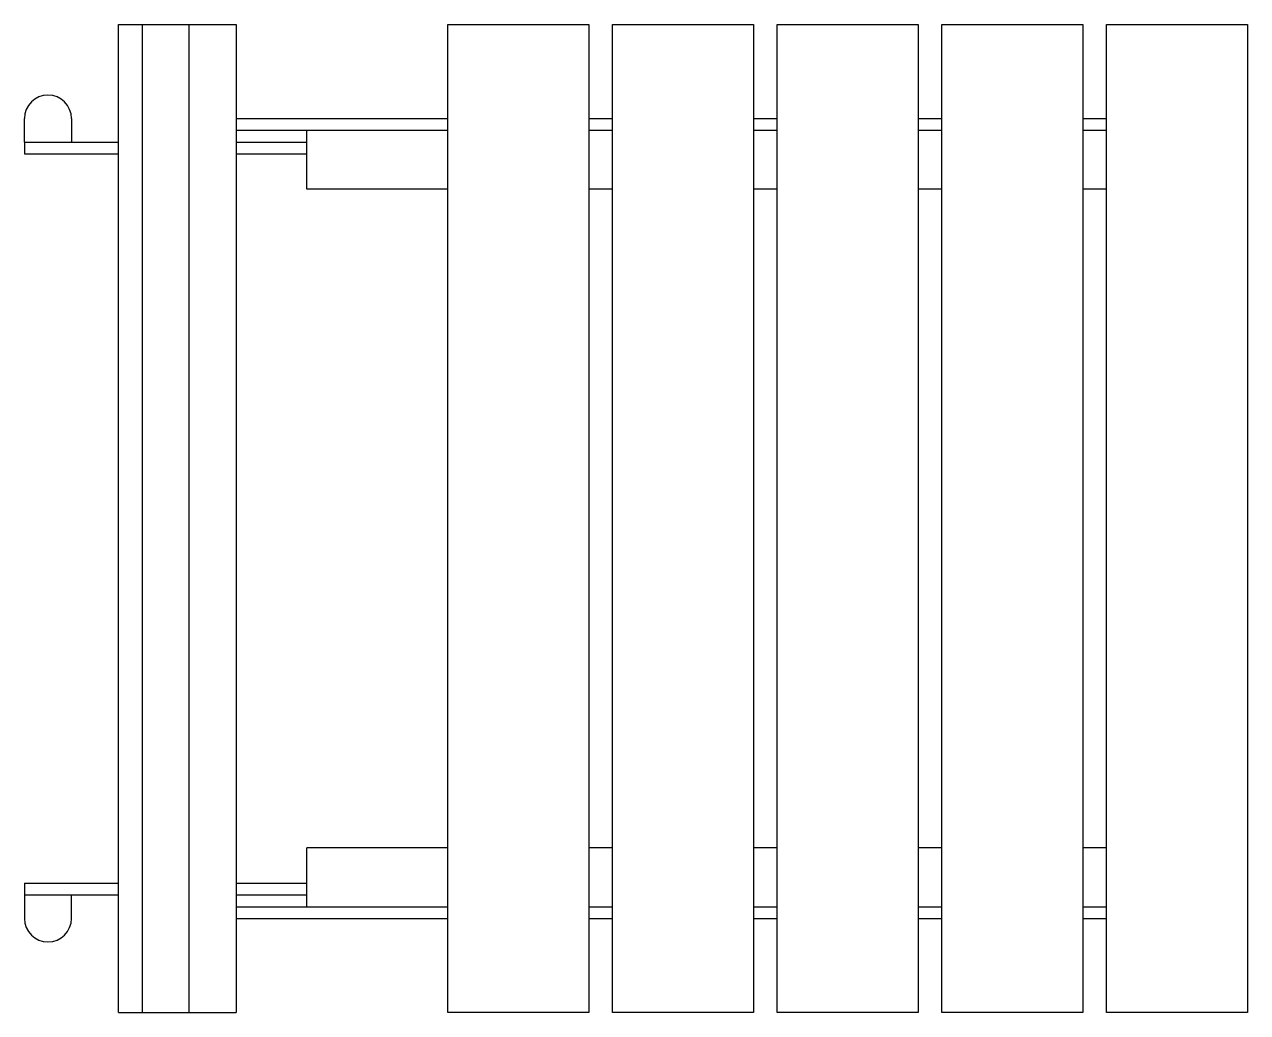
# Model space of a CAD drawing. Extents: x -4 to 48, y -21 to 21.
import ezdxf

# ---------------------------------------------------------------- set-up
doc = ezdxf.new("R2010")
doc.units = 0
doc.header["$MEASUREMENT"] = 0
doc.layers.get('0').update_dxf_attribs({"linetype": 'CONTINUOUS'})

msp = doc.modelspace()

# ---------------------------------------------------------------- linework, layer by layer
at = {"color": 0, "linetype": 'ByBlock'}
for p, q in [((0, -21), (0, 21)), ((0, 21), (5, 21)), ((1, 21), (1, -21)), ((3, -21), (3, 21)), ((5, 21), (5, -21)), ((14, -21), (14, 21)), ((14, 21), (20, 21)), ((20, 21), (20, -21)), ((21, -21), (21, 21)), ((21, 21), (27, 21)), ((27, 21), (27, -21)), ((28, -21), (28, 21)), ((28, 21), (34, 21)), ((34, 21), (34, -21)), ((35, -21), (35, 21)), ((35, 21), (41, 21)), ((41, 21), (41, -21)), ((42, -21), (42, 21)), ((42, 21), (48, 21)), ((48, 21), (48, -21)), ((-4, 16), (-4, 17)), ((-2, 17), (-2, 16)), ((5, 17), (14, 17)), ((20, 17), (21, 17)), ((27, 17), (28, 17)), ((34, 17), (35, 17)), ((41, 17), (42, 17)), ((5, 16.5), (14, 16.5)), ((8, 14), (8, 16.5)), ((20, 16.5), (21, 16.5)), ((27, 16.5), (28, 16.5)), ((34, 16.5), (35, 16.5)), ((41, 16.5), (42, 16.5)), ((-4, 16), (0, 16)), ((-4, 16), (-4, 15.5)), ((5, 16), (8, 16)), ((-4, 15.5), (0, 15.5)), ((5, 15.5), (8, 15.5)), ((14, 14), (8, 14)), ((21, 14), (20, 14)), ((28, 14), (27, 14)), ((35, 14), (34, 14)), ((42, 14), (41, 14)), ((8, -16.5), (8, -14)), ((14, -14), (8, -14)), ((21, -14), (20, -14)), ((28, -14), (27, -14)), ((35, -14), (34, -14)), ((42, -14), (41, -14)), ((-4, -15.5), (0, -15.5)), ((-4, -15.5), (-4, -16)), ((5, -15.5), (8, -15.5)), ((-4, -16), (0, -16)), ((-4, -16), (-4, -17)), ((-2, -17), (-2, -16)), ((5, -16), (8, -16)), ((5, -16.5), (14, -16.5)), ((20, -16.5), (21, -16.5)), ((27, -16.5), (28, -16.5)), ((34, -16.5), (35, -16.5)), ((41, -16.5), (42, -16.5)), ((5, -17), (14, -17)), ((20, -17), (21, -17)), ((27, -17), (28, -17)), ((34, -17), (35, -17)), ((41, -17), (42, -17)), ((0, -21), (5, -21)), ((20, -21), (14, -21)), ((27, -21), (21, -21)), ((34, -21), (28, -21)), ((41, -21), (35, -21)), ((48, -21), (42, -21))]:
    msp.add_line(p, q, dxfattribs=at)
for centre, start, end in [((-3, 17), 0, 180), ((-3, -17), 180, 0)]:
    msp.add_arc(centre, 1, start, end, dxfattribs=at)

doc.saveas('drawing.dxf')
